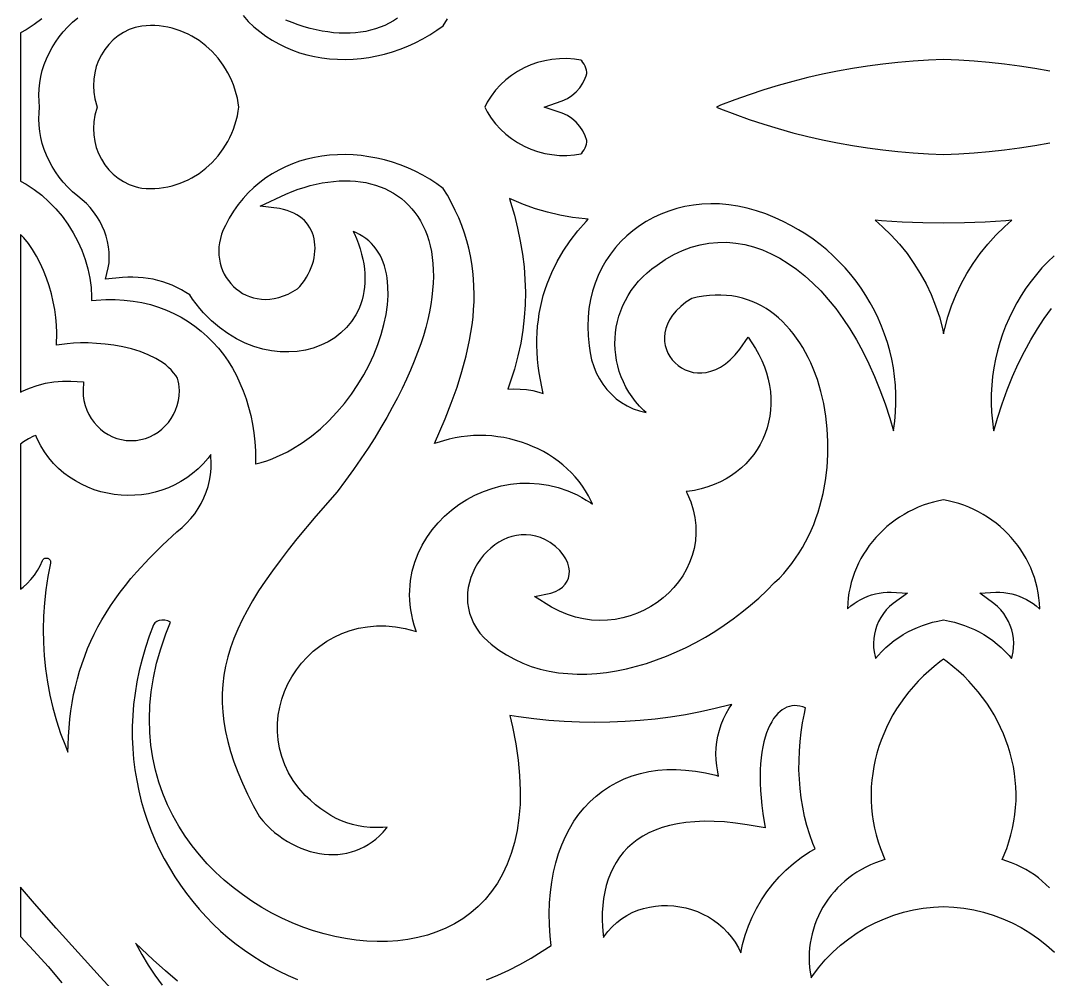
# Model space of a CAD drawing. Extents: x -375 to 375, y -1025 to 1025.
# Drawn here: x -265 to -192.5, y -230.9 to -163.4 of the extents above; entities that cross this region are included whole.
import ezdxf

# ---------------------------------------------------------------- set-up
doc = ezdxf.new("R2010")
doc.units = 0
doc.layers.add('LAYER_10', color=1, linetype='CONTINUOUS')

msp = doc.modelspace()

# ---------------------------------------------------------------- linework, layer by layer
at = {"layer": 'LAYER_10'}
for points in [[(-263.505, -163.247), (-264.038, -163.657), (-264.596, -164.018), (-265, -164.23), (-264.998, -169.463), (-265, -174.695), (-264.596, -174.908), (-264.038, -175.268), (-263.505, -175.678), (-262.999, -176.134), (-262.524, -176.629), (-262.08, -177.161), (-261.672, -177.724), (-261.301, -178.314), (-260.971, -178.926), (-260.685, -179.556), (-260.444, -180.201), (-260.253, -180.855), (-260.114, -181.515), (-260.031, -182.175), (-260.007, -182.828), (-260.017, -183.1), (-259.687, -183.064), (-259.006, -183.025), (-258.341, -183.025), (-257.694, -183.061), (-257.064, -183.133), (-256.453, -183.24), (-255.86, -183.381), (-255.287, -183.556), (-254.733, -183.762), (-254.199, -184), (-253.686, -184.268), (-253.195, -184.564), (-252.725, -184.889), (-252.278, -185.242), (-251.853, -185.62), (-251.451, -186.022), (-251.073, -186.449), (-250.718, -186.899), (-250.388, -187.37), (-250.083, -187.862), (-249.803, -188.374), (-249.548, -188.904), (-249.319, -189.452), (-249.116, -190.016), (-248.939, -190.596), (-248.79, -191.19), (-248.667, -191.798), (-248.572, -192.419), (-248.505, -193.051), (-248.466, -193.693), (-248.455, -194.346), (-248.463, -194.606), (-248.439, -194.601), (-248.051, -194.497), (-247.669, -194.376), (-247.292, -194.24), (-246.922, -194.088), (-246.557, -193.922), (-246.198, -193.741), (-245.849, -193.548), (-245.162, -193.119), (-244.506, -192.644), (-243.879, -192.123), (-243.284, -191.564), (-242.722, -190.969), (-242.194, -190.343), (-241.702, -189.69), (-241.249, -189.016), (-240.834, -188.325), (-240.461, -187.621), (-240.13, -186.909), (-239.843, -186.194), (-239.602, -185.481), (-239.408, -184.773), (-239.262, -184.077), (-239.165, -183.396), (-239.12, -182.736), (-239.126, -182.101), (-239.185, -181.493), (-239.234, -181.207), (-239.296, -180.926), (-239.372, -180.656), (-239.462, -180.395), (-239.565, -180.146), (-239.682, -179.907), (-239.812, -179.68), (-239.956, -179.465), (-240.115, -179.261), (-240.287, -179.07), (-240.475, -178.891), (-240.677, -178.726), (-240.895, -178.573), (-241.129, -178.434), (-241.379, -178.31), (-241.57, -178.231), (-241.515, -178.344), (-241.351, -178.721), (-241.207, -179.093), (-241.084, -179.459), (-240.98, -179.819), (-240.896, -180.173), (-240.831, -180.52), (-240.784, -180.861), (-240.756, -181.194), (-240.745, -181.521), (-240.752, -181.84), (-240.777, -182.152), (-240.818, -182.455), (-240.875, -182.751), (-240.948, -183.038), (-241.037, -183.315), (-241.14, -183.584), (-241.258, -183.844), (-241.391, -184.097), (-241.691, -184.562), (-242.043, -184.989), (-242.439, -185.372), (-242.875, -185.71), (-243.348, -186.001), (-243.852, -186.245), (-244.384, -186.439), (-244.94, -186.584), (-245.517, -186.677), (-246.11, -186.718), (-246.715, -186.705), (-247.33, -186.637), (-247.95, -186.513), (-248.571, -186.331), (-249.189, -186.09), (-249.802, -185.789), (-250.404, -185.426), (-250.992, -185), (-251.56, -184.513), (-251.84, -184.242), (-252.111, -183.956), (-252.376, -183.654), (-252.634, -183.335), (-252.885, -183), (-253.091, -182.701), (-253.361, -182.524), (-253.677, -182.337), (-253.998, -182.17), (-254.323, -182.02), (-254.653, -181.889), (-254.986, -181.776), (-255.325, -181.68), (-255.667, -181.6), (-256.014, -181.538), (-256.366, -181.492), (-256.723, -181.463), (-257.084, -181.449), (-257.45, -181.452), (-257.818, -181.469), (-259.01, -181.597), (-258.823, -180.796), (-258.771, -180.427), (-258.751, -180.055), (-258.762, -179.681), (-258.804, -179.307), (-258.874, -178.934), (-258.973, -178.566), (-259.1, -178.203), (-259.252, -177.849), (-259.429, -177.504), (-259.631, -177.171), (-259.855, -176.852), (-260.102, -176.549), (-260.368, -176.265), (-260.654, -176), (-260.971, -175.747), (-261.335, -175.435), (-261.676, -175.106), (-261.992, -174.762), (-262.282, -174.404), (-262.547, -174.034), (-262.785, -173.652), (-262.996, -173.26), (-263.181, -172.858), (-263.338, -172.448), (-263.468, -172.03), (-263.571, -171.606), (-263.646, -171.176), (-263.693, -170.742), (-263.711, -170.305), (-263.702, -169.866), (-263.667, -169.463), (-263.702, -169.06), (-263.711, -168.62), (-263.693, -168.183), (-263.646, -167.749), (-263.571, -167.319), (-263.468, -166.895), (-263.338, -166.477), (-263.181, -166.067), (-262.996, -165.665), (-262.785, -165.273), (-262.547, -164.891), (-262.282, -164.521), (-261.992, -164.164), (-261.676, -163.82), (-261.335, -163.49), (-260.971, -163.179)], [(-249.332, -163.024), (-248.963, -163.429), (-248.573, -163.805), (-248.162, -164.152), (-247.733, -164.471), (-247.286, -164.761), (-246.823, -165.022), (-246.345, -165.256), (-245.853, -165.461), (-245.349, -165.638), (-244.833, -165.786), (-244.308, -165.907), (-243.774, -165.999), (-243.233, -166.064), (-242.686, -166.1), (-242.134, -166.108), (-241.58, -166.088), (-241.024, -166.041), (-240.468, -165.965), (-239.913, -165.862), (-239.36, -165.732), (-238.811, -165.573), (-238.267, -165.388), (-237.73, -165.174), (-237.201, -164.934), (-236.682, -164.667), (-236.173, -164.372), (-235.676, -164.05), (-235.236, -163.734), (-234.945, -163.249)], [(-238.459, -163.215), (-238.745, -163.4), (-239.044, -163.567), (-239.354, -163.717), (-239.675, -163.848), (-240.006, -163.962), (-240.346, -164.058), (-240.697, -164.136), (-241.055, -164.196), (-241.422, -164.237), (-241.797, -164.261), (-242.179, -164.267), (-242.568, -164.255), (-242.964, -164.225), (-243.365, -164.177), (-243.772, -164.111), (-244.185, -164.027), (-244.602, -163.924), (-245.023, -163.804), (-245.448, -163.665), (-245.877, -163.508), (-246.309, -163.333)], [(-192.528, -166.936), (-193.584, -166.745), (-194.646, -166.578), (-195.712, -166.436), (-196.781, -166.318), (-197.854, -166.226), (-198.93, -166.158), (-200, -166.115), (-201.07, -166.158), (-202.146, -166.226), (-203.219, -166.318), (-204.288, -166.436), (-205.354, -166.578), (-206.416, -166.745), (-207.472, -166.936), (-208.524, -167.152), (-209.57, -167.392), (-210.61, -167.657), (-211.643, -167.945), (-212.669, -168.258), (-213.688, -168.595), (-214.699, -168.955), (-215.701, -169.339), (-216.001, -169.463), (-215.701, -169.586), (-214.699, -169.97), (-213.688, -170.331), (-212.669, -170.667), (-211.643, -170.98), (-210.61, -171.269), (-209.57, -171.533), (-208.524, -171.773), (-207.472, -171.989), (-206.416, -172.18), (-205.354, -172.347), (-204.288, -172.489), (-203.219, -172.607), (-202.146, -172.7), (-201.07, -172.767), (-200, -172.81), (-198.93, -172.767), (-197.854, -172.7), (-196.781, -172.607), (-195.712, -172.489), (-194.646, -172.347), (-193.584, -172.18), (-192.528, -171.989)], [(-192.223, -179.934), (-192.656, -180.358), (-193.071, -180.801), (-193.466, -181.26), (-193.841, -181.736), (-194.195, -182.227), (-194.528, -182.734), (-194.838, -183.254), (-195.127, -183.788), (-195.392, -184.334), (-195.633, -184.892), (-195.85, -185.461), (-196.042, -186.041), (-196.209, -186.63), (-196.35, -187.227), (-196.464, -187.833), (-196.551, -188.447), (-196.611, -189.066), (-196.642, -189.692), (-196.644, -190.323), (-196.617, -190.959), (-196.56, -191.598), (-196.472, -192.24), (-196.465, -192.279), (-196.209, -191.387), (-195.879, -190.368), (-195.523, -189.388), (-195.142, -188.447), (-194.738, -187.546), (-194.311, -186.686), (-193.863, -185.867), (-193.395, -185.09), (-192.908, -184.356), (-192.404, -183.666)], [(-232.181, -230.939), (-231.399, -230.617), (-230.616, -230.256), (-229.833, -229.856), (-229.05, -229.417), (-228.27, -228.937), (-227.64, -228.516), (-227.707, -227.878), (-227.756, -227.067), (-227.769, -226.279), (-227.746, -225.513), (-227.688, -224.771), (-227.596, -224.054), (-227.469, -223.361), (-227.309, -222.695), (-227.116, -222.055), (-226.891, -221.443), (-226.634, -220.859), (-226.347, -220.304), (-226.029, -219.78), (-225.681, -219.287), (-225.304, -218.826), (-224.9, -218.398), (-224.467, -218.004), (-224.009, -217.645), (-223.524, -217.323), (-223.015, -217.036), (-222.482, -216.788), (-221.926, -216.578), (-221.348, -216.407), (-220.75, -216.277), (-220.131, -216.186), (-219.493, -216.137), (-218.837, -216.13), (-218.163, -216.165), (-217.472, -216.243), (-216.765, -216.364), (-216.043, -216.53), (-215.84, -216.588), (-215.908, -216.303), (-215.978, -215.879), (-216.018, -215.454), (-216.028, -215.03), (-216.01, -214.607), (-215.963, -214.187), (-215.887, -213.771), (-215.783, -213.361), (-215.652, -212.958), (-215.493, -212.564), (-215.307, -212.18), (-215.094, -211.807), (-214.918, -211.542), (-215.032, -211.575), (-216.074, -211.836), (-217.123, -212.067), (-218.177, -212.267), (-219.236, -212.436), (-220.299, -212.573), (-221.365, -212.68), (-222.434, -212.756), (-223.505, -212.801), (-224.577, -212.815), (-225.649, -212.797), (-226.721, -212.749), (-227.792, -212.669), (-228.861, -212.557), (-229.928, -212.415), (-230.54, -212.315), (-230.351, -213.113), (-230.122, -214.314), (-229.957, -215.461), (-229.854, -216.556), (-229.812, -217.6), (-229.829, -218.592), (-229.903, -219.533), (-230.031, -220.424), (-230.212, -221.265), (-230.444, -222.057), (-230.724, -222.799), (-231.051, -223.493), (-231.422, -224.138), (-231.835, -224.734), (-232.287, -225.282), (-232.777, -225.781), (-233.3, -226.233), (-233.856, -226.637), (-234.441, -226.995), (-235.053, -227.306), (-235.689, -227.572), (-236.347, -227.793), (-237.024, -227.97), (-237.719, -228.104), (-238.428, -228.196), (-239.151, -228.245), (-239.883, -228.254), (-240.625, -228.223), (-241.372, -228.152), (-242.123, -228.042), (-242.876, -227.895), (-243.629, -227.709), (-244.379, -227.487), (-245.125, -227.228), (-245.864, -226.933), (-246.594, -226.604), (-247.313, -226.24), (-248.019, -225.841), (-248.709, -225.41), (-249.381, -224.946), (-250.034, -224.449), (-250.664, -223.921), (-251.271, -223.361), (-251.85, -222.771), (-252.401, -222.151), (-252.92, -221.501), (-253.406, -220.822), (-253.857, -220.115), (-254.269, -219.38), (-254.642, -218.619), (-254.971, -217.83), (-255.256, -217.016), (-255.493, -216.177), (-255.681, -215.313), (-255.817, -214.426), (-255.899, -213.515), (-255.925, -212.583), (-255.892, -211.63), (-255.798, -210.655), (-255.642, -209.662), (-255.421, -208.649), (-255.132, -207.618), (-254.775, -206.569), (-254.446, -205.752), (-254.64, -205.668), (-254.847, -205.619), (-255.047, -205.609), (-255.241, -205.64), (-255.319, -205.666), (-255.397, -205.703), (-255.47, -205.751), (-255.537, -205.808), (-255.599, -205.876), (-255.645, -205.944), (-255.942, -206.727), (-256.213, -207.538), (-256.447, -208.346), (-256.647, -209.151), (-256.811, -209.953), (-256.941, -210.75), (-257.037, -211.542), (-257.1, -212.329), (-257.131, -213.11), (-257.13, -213.885), (-257.098, -214.652), (-257.036, -215.411), (-256.944, -216.161), (-256.823, -216.903), (-256.673, -217.635), (-256.496, -218.356), (-256.291, -219.067), (-256.059, -219.766), (-255.801, -220.452), (-255.518, -221.126), (-255.211, -221.787), (-254.879, -222.433), (-254.523, -223.064), (-254.145, -223.681), (-253.744, -224.281), (-253.322, -224.864), (-252.879, -225.43), (-252.415, -225.978), (-251.932, -226.508), (-251.43, -227.019), (-250.909, -227.509), (-250.37, -227.979), (-249.814, -228.428), (-249.242, -228.855), (-248.654, -229.26), (-248.05, -229.642), (-247.432, -230), (-246.8, -230.334), (-246.155, -230.643), (-245.496, -230.926)], [(-192.542, -224.466), (-192.789, -224.223), (-193.049, -223.989), (-193.321, -223.767), (-193.606, -223.557), (-193.903, -223.36), (-194.212, -223.175), (-194.532, -223.003), (-194.864, -222.846), (-195.206, -222.703), (-195.864, -222.465), (-195.556, -221.689), (-195.393, -221.215), (-195.253, -220.739), (-195.137, -220.259), (-195.043, -219.778), (-194.973, -219.295), (-194.924, -218.811), (-194.898, -218.327), (-194.893, -217.843), (-194.91, -217.36), (-194.948, -216.879), (-195.007, -216.4), (-195.086, -215.923), (-195.186, -215.451), (-195.307, -214.982), (-195.447, -214.517), (-195.607, -214.059), (-195.786, -213.606), (-195.984, -213.159), (-196.201, -212.72), (-196.436, -212.289), (-196.69, -211.866), (-196.962, -211.452), (-197.251, -211.048), (-197.558, -210.654), (-197.881, -210.272), (-198.222, -209.901), (-198.579, -209.542), (-198.953, -209.196), (-199.342, -208.864), (-199.748, -208.546), (-200, -208.365), (-200.252, -208.546), (-200.657, -208.864), (-201.047, -209.196), (-201.421, -209.542), (-201.778, -209.901), (-202.118, -210.272), (-202.442, -210.654), (-202.749, -211.048), (-203.038, -211.452), (-203.31, -211.866), (-203.564, -212.289), (-203.799, -212.72), (-204.016, -213.159), (-204.214, -213.606), (-204.393, -214.059), (-204.553, -214.517), (-204.693, -214.982), (-204.813, -215.451), (-204.914, -215.923), (-204.993, -216.4), (-205.052, -216.879), (-205.09, -217.36), (-205.107, -217.843), (-205.102, -218.327), (-205.076, -218.811), (-205.027, -219.295), (-204.956, -219.778), (-204.863, -220.259), (-204.747, -220.739), (-204.607, -221.215), (-204.444, -221.689), (-204.135, -222.465), (-204.794, -222.703), (-205.136, -222.846), (-205.468, -223.003), (-205.788, -223.175), (-206.097, -223.36), (-206.394, -223.557), (-206.679, -223.767), (-206.951, -223.989), (-207.211, -224.223), (-207.458, -224.466), (-207.692, -224.721), (-207.913, -224.984), (-208.12, -225.257), (-208.314, -225.538), (-208.493, -225.828), (-208.659, -226.125), (-208.809, -226.428), (-208.945, -226.738), (-209.066, -227.054), (-209.171, -227.375), (-209.261, -227.701), (-209.335, -228.031), (-209.393, -228.365), (-209.435, -228.702), (-209.46, -229.042), (-209.468, -229.383), (-209.46, -229.726), (-209.434, -230.07), (-209.39, -230.415), (-209.329, -230.76), (-209.321, -230.796), (-209.274, -230.723), (-208.817, -230.106), (-208.327, -229.529), (-207.806, -228.994), (-207.257, -228.499), (-206.682, -228.046), (-206.084, -227.634), (-205.464, -227.263), (-204.825, -226.933), (-204.17, -226.644), (-203.5, -226.396), (-202.817, -226.189), (-202.125, -226.024), (-201.425, -225.899), (-200.719, -225.815), (-200, -225.771), (-199.281, -225.815), (-198.575, -225.899), (-197.875, -226.024), (-197.182, -226.189), (-196.5, -226.396), (-195.83, -226.644), (-195.175, -226.933), (-194.536, -227.263), (-193.916, -227.634), (-193.318, -228.046), (-192.743, -228.499), (-192.194, -228.994)], [(-257.829, -232.437), (-259.396, -230.736), (-260.949, -229.023), (-262.489, -227.298), (-264.014, -225.561), (-264.998, -224.424), (-264.998, -227.883), (-264.062, -228.893), (-263.063, -230.012), (-262.084, -231.147)], [(-253.944, -231.04), (-254.805, -230.304), (-255.652, -229.545), (-256.488, -228.763), (-256.9, -228.36), (-256.885, -228.389), (-256.465, -229.157), (-256.015, -229.903), (-255.538, -230.627), (-255.034, -231.328)]]:
    msp.add_lwpolyline(points, dxfattribs=at)
for points in [[(-255.232, -163.752), (-255.539, -163.729), (-255.849, -163.722), (-256.162, -163.732), (-256.466, -163.757), (-256.924, -163.858), (-257.358, -164.009), (-257.763, -164.208), (-258.139, -164.45), (-258.483, -164.731), (-258.794, -165.049), (-259.07, -165.399), (-259.309, -165.778), (-259.508, -166.181), (-259.666, -166.605), (-259.78, -167.045), (-259.849, -167.498), (-259.871, -167.96), (-259.843, -168.427), (-259.765, -168.895), (-259.605, -169.463), (-259.765, -170.03), (-259.843, -170.498), (-259.871, -170.965), (-259.849, -171.427), (-259.78, -171.88), (-259.666, -172.32), (-259.508, -172.744), (-259.309, -173.147), (-259.07, -173.526), (-258.794, -173.876), (-258.483, -174.194), (-258.139, -174.476), (-257.763, -174.717), (-257.358, -174.916), (-256.92, -175.069), (-256.698, -175.125), (-256.47, -175.168), (-256.162, -175.193), (-255.849, -175.203), (-255.539, -175.196), (-255.232, -175.174), (-254.928, -175.135), (-254.629, -175.082), (-254.334, -175.013), (-254.045, -174.929), (-253.76, -174.832), (-253.481, -174.72), (-253.208, -174.595), (-252.944, -174.458), (-252.429, -174.14), (-251.948, -173.776), (-251.502, -173.365), (-251.093, -172.91), (-250.723, -172.412), (-250.557, -172.153), (-250.401, -171.882), (-250.257, -171.602), (-250.126, -171.314), (-250.007, -171.017), (-249.902, -170.713), (-249.81, -170.401), (-249.732, -170.082), (-249.669, -169.757), (-249.626, -169.463), (-249.669, -169.169), (-249.732, -168.843), (-249.81, -168.524), (-249.902, -168.212), (-250.007, -167.908), (-250.126, -167.612), (-250.257, -167.323), (-250.401, -167.043), (-250.557, -166.772), (-250.723, -166.513), (-251.093, -166.015), (-251.502, -165.561), (-251.948, -165.15), (-252.429, -164.785), (-252.944, -164.467), (-253.208, -164.33), (-253.481, -164.205), (-253.76, -164.093), (-254.045, -163.996), (-254.334, -163.912), (-254.629, -163.844), (-254.928, -163.79)], [(-225.17, -167.254), (-225.127, -167.107), (-225.133, -166.999), (-225.156, -166.856), (-225.194, -166.717), (-225.246, -166.582), (-225.313, -166.452), (-225.393, -166.329), (-225.486, -166.214), (-225.535, -166.165), (-225.988, -166.093), (-226.523, -166.054), (-227.053, -166.059), (-227.576, -166.107), (-228.089, -166.198), (-228.591, -166.329), (-229.077, -166.5), (-229.547, -166.709), (-229.996, -166.955), (-230.423, -167.236), (-230.825, -167.551), (-231.199, -167.899), (-231.544, -168.279), (-231.856, -168.689), (-232.133, -169.127), (-232.305, -169.463), (-232.133, -169.798), (-231.856, -170.237), (-231.544, -170.646), (-231.199, -171.026), (-230.825, -171.374), (-230.423, -171.689), (-229.996, -171.97), (-229.547, -172.216), (-229.077, -172.425), (-228.591, -172.596), (-228.089, -172.727), (-227.576, -172.818), (-227.053, -172.866), (-226.523, -172.871), (-225.988, -172.832), (-225.535, -172.76), (-225.486, -172.711), (-225.393, -172.596), (-225.313, -172.473), (-225.246, -172.343), (-225.194, -172.209), (-225.156, -172.069), (-225.133, -171.927), (-225.127, -171.824), (-225.237, -171.49), (-225.406, -171.144), (-225.62, -170.825), (-225.875, -170.536), (-226.168, -170.282), (-226.495, -170.065), (-226.852, -169.891), (-228.129, -169.463), (-226.852, -169.034), (-226.495, -168.86), (-226.168, -168.643), (-225.875, -168.389), (-225.62, -168.1), (-225.406, -167.781), (-225.235, -167.43)], [(-250.758, -210.135), (-250.798, -210.784), (-250.8, -211.438), (-250.762, -212.099), (-250.686, -212.77), (-250.569, -213.452), (-250.413, -214.146), (-250.216, -214.855), (-249.979, -215.58), (-249.7, -216.322), (-249.381, -217.083), (-249.019, -217.865), (-248.615, -218.669), (-248.183, -219.471), (-247.942, -219.754), (-247.674, -220.038), (-247.397, -220.306), (-247.111, -220.556), (-246.817, -220.788), (-246.515, -221.002), (-246.208, -221.199), (-245.895, -221.377), (-245.578, -221.536), (-245.256, -221.676), (-244.932, -221.798), (-244.605, -221.901), (-244.278, -221.984), (-243.949, -222.048), (-243.621, -222.092), (-243.294, -222.116), (-242.969, -222.121), (-242.647, -222.105), (-242.328, -222.069), (-242.013, -222.013), (-241.702, -221.935), (-241.398, -221.838), (-241.099, -221.719), (-240.807, -221.578), (-240.523, -221.416), (-240.247, -221.233), (-239.979, -221.027), (-239.721, -220.798), (-239.473, -220.547), (-239.236, -220.272), (-239.174, -220.19), (-239.485, -220.212), (-239.945, -220.222), (-240.389, -220.207), (-240.816, -220.168), (-241.23, -220.102), (-241.631, -220.01), (-242.022, -219.891), (-242.403, -219.746), (-242.776, -219.573), (-243.142, -219.373), (-243.504, -219.145), (-243.864, -218.891), (-244.222, -218.609), (-244.583, -218.3), (-244.954, -217.956), (-245.409, -217.44), (-245.8, -216.907), (-246.13, -216.356), (-246.401, -215.792), (-246.613, -215.218), (-246.769, -214.637), (-246.869, -214.051), (-246.915, -213.465), (-246.91, -212.881), (-246.855, -212.303), (-246.751, -211.732), (-246.601, -211.173), (-246.406, -210.628), (-246.169, -210.099), (-245.89, -209.59), (-245.571, -209.103), (-245.215, -208.641), (-244.823, -208.207), (-244.396, -207.803), (-243.936, -207.432), (-243.444, -207.098), (-242.923, -206.803), (-242.375, -206.55), (-241.8, -206.342), (-241.2, -206.181), (-240.579, -206.071), (-239.937, -206.015), (-239.276, -206.015), (-238.598, -206.074), (-237.906, -206.194), (-237.201, -206.379), (-237.128, -206.405), (-237.159, -206.322), (-237.276, -205.961), (-237.375, -205.601), (-237.455, -205.244), (-237.517, -204.888), (-237.562, -204.536), (-237.59, -204.186), (-237.601, -203.84), (-237.596, -203.497), (-237.574, -203.158), (-237.537, -202.819), (-237.418, -202.168), (-237.24, -201.533), (-237.009, -200.922), (-236.726, -200.336), (-236.395, -199.777), (-236.02, -199.249), (-235.603, -198.752), (-235.148, -198.288), (-234.658, -197.861), (-234.136, -197.471), (-233.584, -197.121), (-233.007, -196.812), (-232.407, -196.548), (-231.786, -196.329), (-231.149, -196.158), (-230.497, -196.038), (-229.835, -195.97), (-229.165, -195.957), (-228.49, -196), (-227.813, -196.103), (-227.139, -196.267), (-226.472, -196.493), (-226.137, -196.632), (-225.808, -196.787), (-225.482, -196.958), (-225.159, -197.147), (-224.84, -197.353), (-224.728, -197.432), (-224.819, -197.222), (-225.002, -196.857), (-225.206, -196.504), (-225.43, -196.165), (-225.672, -195.838), (-225.933, -195.524), (-226.21, -195.225), (-226.503, -194.939), (-226.812, -194.668), (-227.136, -194.412), (-227.473, -194.171), (-227.822, -193.945), (-228.184, -193.736), (-228.556, -193.543), (-228.938, -193.367), (-229.329, -193.208), (-229.729, -193.067), (-230.135, -192.943), (-230.548, -192.838), (-230.966, -192.751), (-231.388, -192.684), (-231.813, -192.635), (-232.242, -192.607), (-232.671, -192.598), (-233.102, -192.609), (-233.532, -192.642), (-233.961, -192.695), (-234.387, -192.769), (-234.811, -192.865), (-235.849, -193.157), (-235.11, -191.437), (-234.665, -190.319), (-234.265, -189.206), (-233.914, -188.099), (-233.616, -186.996), (-233.376, -185.896), (-233.28, -185.352), (-233.2, -184.806), (-233.138, -184.262), (-233.093, -183.719), (-233.066, -183.177), (-233.058, -182.636), (-233.069, -182.097), (-233.1, -181.558), (-233.152, -181.02), (-233.226, -180.484), (-233.321, -179.948), (-233.438, -179.412), (-233.579, -178.877), (-233.743, -178.343), (-233.932, -177.809), (-234.146, -177.276), (-234.385, -176.742), (-234.652, -176.209), (-234.945, -175.676), (-235.236, -175.192), (-235.676, -174.875), (-236.173, -174.553), (-236.682, -174.259), (-237.201, -173.991), (-237.73, -173.751), (-238.267, -173.538), (-238.811, -173.352), (-239.36, -173.194), (-239.913, -173.063), (-240.468, -172.96), (-241.024, -172.884), (-241.58, -172.837), (-242.134, -172.817), (-242.686, -172.825), (-243.233, -172.862), (-243.774, -172.926), (-244.308, -173.018), (-244.833, -173.139), (-245.349, -173.288), (-245.853, -173.464), (-246.345, -173.67), (-246.823, -173.903), (-247.286, -174.165), (-247.733, -174.455), (-248.162, -174.773), (-248.573, -175.12), (-248.963, -175.496), (-249.332, -175.901), (-249.678, -176.335), (-250.001, -176.798), (-250.299, -177.291), (-250.573, -177.819), (-250.722, -178.125), (-250.839, -178.424), (-250.929, -178.722), (-250.992, -179.02), (-251.029, -179.315), (-251.042, -179.606), (-251.031, -179.894), (-250.998, -180.176), (-250.942, -180.451), (-250.866, -180.719), (-250.769, -180.978), (-250.652, -181.227), (-250.517, -181.465), (-250.364, -181.69), (-250.194, -181.901), (-250.008, -182.098), (-249.807, -182.279), (-249.592, -182.442), (-249.363, -182.587), (-249.121, -182.713), (-248.868, -182.818), (-248.603, -182.902), (-248.328, -182.962), (-248.043, -182.999), (-247.749, -183.01), (-247.445, -182.994), (-247.134, -182.951), (-246.815, -182.878), (-246.489, -182.774), (-246.156, -182.637), (-245.818, -182.467), (-245.504, -182.277), (-245.341, -182.1), (-245.169, -181.89), (-245.012, -181.675), (-244.87, -181.454), (-244.742, -181.23), (-244.629, -181.003), (-244.532, -180.773), (-244.449, -180.542), (-244.382, -180.31), (-244.329, -180.079), (-244.292, -179.849), (-244.269, -179.621), (-244.262, -179.396), (-244.27, -179.174), (-244.292, -178.957), (-244.33, -178.745), (-244.383, -178.54), (-244.45, -178.34), (-244.533, -178.148), (-244.63, -177.964), (-244.743, -177.788), (-244.87, -177.621), (-245.014, -177.463), (-245.173, -177.315), (-245.349, -177.178), (-245.542, -177.052), (-245.752, -176.938), (-245.98, -176.837), (-246.226, -176.75), (-246.49, -176.677), (-246.773, -176.621), (-248.137, -176.444), (-246.311, -175.593), (-245.877, -175.417), (-245.448, -175.26), (-245.023, -175.121), (-244.602, -175.001), (-244.185, -174.899), (-243.772, -174.814), (-243.365, -174.748), (-242.964, -174.7), (-242.568, -174.67), (-242.179, -174.658), (-241.797, -174.664), (-241.422, -174.688), (-241.055, -174.73), (-240.697, -174.79), (-240.346, -174.867), (-240.006, -174.963), (-239.675, -175.077), (-239.354, -175.208), (-239.044, -175.358), (-238.745, -175.525), (-238.459, -175.71), (-238.184, -175.913), (-237.923, -176.133), (-237.676, -176.371), (-237.443, -176.625), (-237.225, -176.897), (-237.023, -177.185), (-236.836, -177.49), (-236.665, -177.811), (-236.511, -178.148), (-236.375, -178.501), (-236.256, -178.869), (-236.155, -179.252), (-236.072, -179.651), (-236.008, -180.064), (-235.963, -180.493), (-235.938, -180.936), (-235.932, -181.393), (-235.946, -181.865), (-235.98, -182.352), (-236.035, -182.852), (-236.112, -183.367), (-236.21, -183.897), (-236.33, -184.44), (-236.472, -184.997), (-236.636, -185.569), (-236.824, -186.154), (-237.036, -186.753), (-237.271, -187.366), (-237.53, -187.993), (-237.815, -188.634), (-238.124, -189.288), (-238.459, -189.956), (-238.82, -190.637), (-239.207, -191.332), (-239.621, -192.041), (-240.063, -192.762), (-240.532, -193.498), (-241.029, -194.246), (-241.554, -195.007), (-242.109, -195.782), (-242.699, -196.578), (-244.198, -198.282), (-245.539, -199.882), (-246.153, -200.65), (-246.73, -201.401), (-247.27, -202.134), (-247.771, -202.851), (-248.235, -203.554), (-248.66, -204.245), (-249.047, -204.924), (-249.395, -205.593), (-249.705, -206.254), (-249.977, -206.909), (-250.21, -207.558), (-250.405, -208.203), (-250.561, -208.846), (-250.679, -209.49)], [(-229.526, -184.285), (-229.63, -185.183), (-229.78, -186.087), (-229.976, -186.999), (-230.219, -187.92), (-230.51, -188.854), (-230.681, -189.334), (-230.272, -189.318), (-229.823, -189.33), (-229.376, -189.371), (-228.932, -189.443), (-228.494, -189.543), (-228.187, -189.636), (-228.292, -189.182), (-228.392, -188.681), (-228.475, -188.186), (-228.54, -187.697), (-228.589, -187.215), (-228.621, -186.739), (-228.637, -186.27), (-228.636, -185.806), (-228.619, -185.349), (-228.586, -184.898), (-228.537, -184.453), (-228.472, -184.015), (-228.392, -183.583), (-228.297, -183.157), (-228.186, -182.737), (-228.061, -182.324), (-227.92, -181.914), (-227.598, -181.121), (-227.218, -180.351), (-226.784, -179.605), (-226.297, -178.884), (-225.76, -178.188), (-225.173, -177.515), (-225.017, -177.356), (-225.241, -177.342), (-226.132, -177.235), (-227.014, -177.08), (-227.884, -176.876), (-228.742, -176.625), (-229.584, -176.326), (-230.408, -175.981), (-230.57, -175.902), (-230.488, -176.159), (-230.223, -177.089), (-229.995, -178.007), (-229.806, -178.916), (-229.656, -179.818), (-229.545, -180.714), (-229.477, -181.607), (-229.45, -182.499), (-229.466, -183.391)], [(-224.893, -186.788), (-224.786, -187.27), (-224.641, -187.734), (-224.459, -188.178), (-224.242, -188.599), (-223.991, -188.994), (-223.708, -189.362), (-223.395, -189.701), (-223.052, -190.008), (-222.681, -190.281), (-222.283, -190.517), (-221.86, -190.716), (-221.412, -190.873), (-220.951, -190.986), (-221.12, -190.833), (-221.416, -190.53), (-221.689, -190.214), (-221.938, -189.884), (-222.165, -189.543), (-222.367, -189.192), (-222.547, -188.831), (-222.702, -188.462), (-222.835, -188.086), (-222.944, -187.705), (-223.029, -187.319), (-223.091, -186.929), (-223.129, -186.537), (-223.143, -186.144), (-223.134, -185.75), (-223.102, -185.358), (-223.046, -184.967), (-222.966, -184.58), (-222.863, -184.197), (-222.736, -183.819), (-222.585, -183.448), (-222.411, -183.085), (-222.214, -182.731), (-221.992, -182.387), (-221.748, -182.054), (-221.48, -181.734), (-221.188, -181.427), (-220.873, -181.134), (-220.535, -180.858), (-220.179, -180.602), (-219.596, -180.202), (-218.996, -179.856), (-218.387, -179.568), (-217.771, -179.339), (-217.148, -179.167), (-216.521, -179.052), (-215.89, -178.995), (-215.259, -178.993), (-214.628, -179.046), (-213.999, -179.154), (-213.374, -179.315), (-212.754, -179.529), (-212.14, -179.794), (-211.533, -180.11), (-210.935, -180.476), (-210.347, -180.89), (-209.771, -181.353), (-209.206, -181.862), (-208.655, -182.418), (-208.118, -183.02), (-207.596, -183.666), (-207.091, -184.356), (-206.605, -185.09), (-206.137, -185.867), (-205.689, -186.686), (-205.262, -187.546), (-204.858, -188.447), (-204.477, -189.388), (-204.121, -190.368), (-203.791, -191.387), (-203.535, -192.279), (-203.528, -192.24), (-203.44, -191.598), (-203.383, -190.959), (-203.356, -190.323), (-203.358, -189.692), (-203.389, -189.066), (-203.449, -188.447), (-203.536, -187.833), (-203.65, -187.227), (-203.791, -186.63), (-203.958, -186.041), (-204.15, -185.461), (-204.367, -184.892), (-204.608, -184.334), (-204.873, -183.788), (-205.161, -183.254), (-205.472, -182.734), (-205.805, -182.227), (-206.159, -181.736), (-206.534, -181.26), (-206.929, -180.801), (-207.344, -180.358), (-207.777, -179.934), (-208.23, -179.528), (-208.7, -179.141), (-209.187, -178.775), (-209.691, -178.429), (-210.212, -178.105), (-210.748, -177.803), (-211.299, -177.525), (-211.866, -177.269), (-212.528, -176.992), (-213.184, -176.764), (-213.838, -176.58), (-214.488, -176.441), (-215.132, -176.346), (-215.769, -176.292), (-216.397, -176.279), (-217.015, -176.306), (-217.622, -176.372), (-218.216, -176.476), (-218.795, -176.616), (-219.358, -176.793), (-219.904, -177.004), (-220.43, -177.248), (-220.937, -177.526), (-221.421, -177.835), (-221.881, -178.174), (-222.317, -178.543), (-222.726, -178.941), (-223.107, -179.366), (-223.459, -179.818), (-223.78, -180.295), (-224.068, -180.797), (-224.323, -181.322), (-224.542, -181.871), (-224.725, -182.441), (-224.87, -183.032), (-224.974, -183.644), (-225.037, -184.275), (-225.058, -184.925), (-225.033, -185.592), (-224.962, -186.281)], [(-204.376, -177.475), (-204.818, -177.441), (-204.29, -177.9), (-203.679, -178.499), (-203.107, -179.13), (-202.575, -179.789), (-202.086, -180.476), (-201.639, -181.188), (-201.235, -181.924), (-200.876, -182.68), (-200.563, -183.457), (-200.297, -184.251), (-200.078, -185.06), (-200, -185.436), (-199.922, -185.06), (-199.703, -184.251), (-199.437, -183.457), (-199.124, -182.68), (-198.765, -181.924), (-198.361, -181.188), (-197.914, -180.476), (-197.425, -179.789), (-196.893, -179.13), (-196.321, -178.499), (-195.709, -177.9), (-195.182, -177.441), (-195.624, -177.475), (-197.079, -177.562), (-198.537, -177.621), (-200, -177.651), (-201.463, -177.621), (-202.921, -177.562)], [(-264.998, -178.437), (-264.998, -189.542), (-264.926, -189.503), (-264.382, -189.265), (-263.82, -189.072), (-263.243, -188.924), (-262.655, -188.823), (-262.059, -188.769), (-261.458, -188.764), (-260.572, -188.829), (-260.603, -189.435), (-260.586, -189.797), (-260.534, -190.147), (-260.45, -190.485), (-260.336, -190.81), (-260.193, -191.118), (-260.023, -191.409), (-259.827, -191.681), (-259.608, -191.931), (-259.366, -192.159), (-259.105, -192.362), (-258.825, -192.538), (-258.529, -192.687), (-258.217, -192.805), (-257.892, -192.892), (-257.556, -192.945), (-257.209, -192.963), (-256.862, -192.945), (-256.525, -192.892), (-256.2, -192.805), (-255.889, -192.687), (-255.593, -192.538), (-255.313, -192.362), (-255.051, -192.159), (-254.81, -191.931), (-254.591, -191.681), (-254.395, -191.409), (-254.225, -191.118), (-254.082, -190.81), (-253.967, -190.485), (-253.883, -190.147), (-253.832, -189.797), (-253.814, -189.434), (-253.825, -189.192), (-253.854, -188.96), (-253.899, -188.743), (-253.95, -188.573), (-254.068, -188.381), (-254.219, -188.178), (-254.389, -187.984), (-254.576, -187.801), (-254.781, -187.628), (-255.001, -187.464), (-255.235, -187.311), (-255.48, -187.169), (-256.016, -186.91), (-256.586, -186.691), (-257.185, -186.508), (-257.801, -186.361), (-258.425, -186.248), (-259.045, -186.165), (-259.652, -186.112), (-260.234, -186.085), (-260.781, -186.083), (-261.283, -186.102), (-261.728, -186.14), (-262.465, -186.247), (-262.448, -185.363), (-262.467, -184.833), (-262.515, -184.288), (-262.591, -183.734), (-262.695, -183.175), (-262.827, -182.616), (-262.985, -182.06), (-263.169, -181.514), (-263.378, -180.98), (-263.612, -180.465), (-263.87, -179.972), (-264.15, -179.505), (-264.453, -179.069), (-264.777, -178.669)], [(-228.803, -203.937), (-227.66, -203.704), (-227.336, -203.591), (-227.06, -203.447), (-226.831, -203.276), (-226.649, -203.084), (-226.51, -202.873), (-226.415, -202.646), (-226.361, -202.403), (-226.35, -202.144), (-226.385, -201.873), (-226.468, -201.59), (-226.602, -201.3), (-226.79, -201.006), (-227.034, -200.712), (-227.336, -200.424), (-227.695, -200.149), (-228.035, -199.951), (-228.379, -199.797), (-228.722, -199.687), (-229.063, -199.617), (-229.402, -199.587), (-229.738, -199.593), (-230.069, -199.635), (-230.395, -199.71), (-230.714, -199.817), (-231.024, -199.954), (-231.325, -200.121), (-231.613, -200.314), (-231.888, -200.533), (-232.148, -200.774), (-232.391, -201.038), (-232.615, -201.32), (-232.818, -201.62), (-232.999, -201.935), (-233.157, -202.264), (-233.288, -202.603), (-233.393, -202.951), (-233.47, -203.306), (-233.517, -203.666), (-233.532, -204.029), (-233.516, -204.394), (-233.465, -204.758), (-233.379, -205.12), (-233.256, -205.478), (-233.094, -205.832), (-232.891, -206.18), (-232.646, -206.52), (-232.359, -206.847), (-231.862, -207.291), (-231.337, -207.693), (-230.79, -208.05), (-230.223, -208.364), (-229.638, -208.635), (-229.034, -208.864), (-228.414, -209.052), (-227.778, -209.199), (-227.129, -209.308), (-226.468, -209.378), (-225.796, -209.41), (-225.114, -209.405), (-224.424, -209.365), (-223.728, -209.289), (-223.028, -209.179), (-222.324, -209.036), (-221.618, -208.86), (-220.913, -208.653), (-220.208, -208.415), (-219.507, -208.148), (-218.811, -207.851), (-218.121, -207.527), (-217.438, -207.176), (-216.765, -206.8), (-216.103, -206.398), (-215.453, -205.973), (-214.817, -205.524), (-214.197, -205.054), (-213.593, -204.563), (-213.009, -204.052), (-212.444, -203.522), (-211.896, -202.968), (-211.564, -202.645), (-211.255, -202.315), (-210.961, -201.972), (-210.683, -201.618), (-210.419, -201.253), (-210.17, -200.878), (-209.936, -200.492), (-209.717, -200.097), (-209.512, -199.694), (-209.322, -199.282), (-209.146, -198.863), (-208.985, -198.438), (-208.838, -198.006), (-208.706, -197.571), (-208.482, -196.679), (-208.315, -195.777), (-208.202, -194.864), (-208.144, -193.949), (-208.139, -193.034), (-208.187, -192.126), (-208.287, -191.231), (-208.438, -190.352), (-208.638, -189.496), (-208.887, -188.668), (-209.185, -187.871), (-209.35, -187.49), (-209.527, -187.116), (-209.716, -186.754), (-209.916, -186.403), (-210.128, -186.064), (-210.35, -185.738), (-210.582, -185.426), (-210.826, -185.127), (-211.08, -184.843), (-211.344, -184.574), (-211.618, -184.321), (-211.903, -184.084), (-212.197, -183.864), (-212.501, -183.661), (-212.815, -183.476), (-213.139, -183.309), (-213.472, -183.162), (-213.815, -183.034), (-214.168, -182.926), (-214.53, -182.839), (-214.902, -182.773), (-215.284, -182.729), (-215.676, -182.708), (-216.078, -182.709), (-216.489, -182.735), (-216.911, -182.786), (-217.342, -182.862), (-217.739, -182.953), (-218.141, -183.218), (-218.514, -183.515), (-218.829, -183.821), (-219.087, -184.131), (-219.293, -184.444), (-219.45, -184.756), (-219.56, -185.067), (-219.628, -185.374), (-219.655, -185.675), (-219.645, -185.97), (-219.6, -186.256), (-219.521, -186.532), (-219.41, -186.795), (-219.27, -187.044), (-219.103, -187.275), (-218.909, -187.486), (-218.693, -187.674), (-218.456, -187.838), (-218.2, -187.974), (-217.927, -188.079), (-217.64, -188.153), (-217.34, -188.192), (-217.03, -188.194), (-216.71, -188.157), (-216.382, -188.077), (-216.048, -187.951), (-215.709, -187.777), (-215.367, -187.55), (-215.025, -187.268), (-214.685, -186.926), (-214.349, -186.523), (-213.76, -185.68), (-213.251, -186.463), (-213.009, -186.889), (-212.799, -187.32), (-212.618, -187.755), (-212.468, -188.193), (-212.348, -188.633), (-212.258, -189.073), (-212.197, -189.513), (-212.165, -189.951), (-212.162, -190.385), (-212.187, -190.815), (-212.24, -191.239), (-212.321, -191.656), (-212.429, -192.065), (-212.565, -192.465), (-212.727, -192.854), (-212.915, -193.23), (-213.129, -193.594), (-213.368, -193.943), (-213.633, -194.276), (-213.922, -194.592), (-214.235, -194.89), (-214.572, -195.168), (-214.932, -195.425), (-215.314, -195.661), (-215.719, -195.873), (-216.145, -196.061), (-216.593, -196.224), (-217.061, -196.36), (-217.549, -196.468), (-218.057, -196.548), (-218.121, -196.554), (-218.046, -196.697), (-217.809, -197.263), (-217.631, -197.828), (-217.512, -198.389), (-217.447, -198.945), (-217.437, -199.492), (-217.478, -200.029), (-217.567, -200.552), (-217.703, -201.061), (-217.883, -201.553), (-218.105, -202.025), (-218.365, -202.477), (-218.662, -202.905), (-218.993, -203.309), (-219.356, -203.687), (-219.748, -204.037), (-220.167, -204.357), (-220.611, -204.645), (-221.078, -204.9), (-221.565, -205.12), (-222.07, -205.303), (-222.591, -205.448), (-223.126, -205.551), (-223.672, -205.612), (-224.228, -205.629), (-224.789, -205.599), (-225.355, -205.52), (-225.923, -205.392), (-226.49, -205.211), (-227.053, -204.978), (-227.611, -204.688)], [(-264.998, -203.428), (-264.817, -203.286), (-264.531, -203.021), (-264.267, -202.737), (-264.027, -202.433), (-263.813, -202.112), (-263.624, -201.775), (-263.458, -201.411), (-263.426, -201.355), (-263.388, -201.31), (-263.344, -201.275), (-263.296, -201.251), (-263.245, -201.237), (-263.193, -201.232), (-263.141, -201.236), (-263.091, -201.249), (-263.043, -201.27), (-262.999, -201.298), (-262.96, -201.334), (-262.927, -201.376), (-262.903, -201.425), (-262.888, -201.479), (-262.883, -201.539), (-262.89, -201.604), (-263.077, -202.535), (-263.221, -203.464), (-263.326, -204.395), (-263.39, -205.328), (-263.414, -206.261), (-263.397, -207.192), (-263.341, -208.122), (-263.246, -209.048), (-263.111, -209.97), (-262.936, -210.886), (-262.722, -211.795), (-262.469, -212.695), (-262.177, -213.587), (-261.847, -214.468), (-261.662, -214.902), (-261.654, -214.418), (-261.629, -213.798), (-261.588, -213.189), (-261.531, -212.591), (-261.458, -212.003), (-261.369, -211.425), (-261.263, -210.856), (-261.141, -210.296), (-261.002, -209.744), (-260.846, -209.201), (-260.673, -208.665), (-260.483, -208.137), (-260.276, -207.615), (-260.051, -207.1), (-259.809, -206.591), (-259.549, -206.088), (-259.272, -205.589), (-258.976, -205.096), (-258.662, -204.607), (-258.331, -204.122), (-257.981, -203.641), (-257.613, -203.162), (-257.226, -202.686), (-256.82, -202.211), (-255.955, -201.27), (-255.013, -200.329), (-253.991, -199.385), (-253.628, -199.087), (-253.306, -198.78), (-253.009, -198.454), (-252.739, -198.112), (-252.496, -197.754), (-252.28, -197.381), (-252.092, -196.997), (-251.932, -196.601), (-251.801, -196.195), (-251.699, -195.782), (-251.627, -195.362), (-251.586, -194.936), (-251.576, -194.507), (-251.597, -194.076), (-251.613, -193.95), (-251.79, -194.191), (-252.132, -194.589), (-252.496, -194.954), (-252.882, -195.286), (-253.286, -195.586), (-253.707, -195.852), (-254.142, -196.086), (-254.591, -196.288), (-255.05, -196.457), (-255.518, -196.595), (-255.993, -196.7), (-256.473, -196.774), (-256.956, -196.816), (-257.441, -196.827), (-257.924, -196.807), (-258.406, -196.756), (-258.883, -196.674), (-259.354, -196.561), (-259.817, -196.418), (-260.27, -196.244), (-260.712, -196.04), (-261.139, -195.805), (-261.551, -195.539), (-261.945, -195.244), (-262.32, -194.918), (-262.673, -194.563), (-263.002, -194.177), (-263.305, -193.763), (-263.58, -193.319), (-263.826, -192.846), (-263.927, -192.608), (-264.082, -192.656), (-264.45, -192.827), (-264.788, -193.042), (-264.998, -193.217)], [(-202.546, -203.707), (-203.548, -204.43), (-203.803, -204.652), (-204.034, -204.891), (-204.239, -205.146), (-204.419, -205.415), (-204.573, -205.696), (-204.7, -205.987), (-204.801, -206.287), (-204.875, -206.594), (-204.922, -206.905), (-204.94, -207.22), (-204.931, -207.536), (-204.893, -207.851), (-204.827, -208.165), (-204.785, -208.301), (-204.617, -208.103), (-204.347, -207.815), (-204.066, -207.544), (-203.773, -207.29), (-203.471, -207.053), (-203.159, -206.832), (-202.839, -206.629), (-202.511, -206.442), (-202.175, -206.272), (-201.833, -206.119), (-201.485, -205.983), (-201.132, -205.864), (-200.774, -205.761), (-200.413, -205.675), (-200, -205.597), (-199.587, -205.675), (-199.225, -205.761), (-198.868, -205.864), (-198.515, -205.983), (-198.167, -206.119), (-197.825, -206.272), (-197.489, -206.442), (-197.161, -206.629), (-196.84, -206.832), (-196.529, -207.053), (-196.226, -207.29), (-195.934, -207.544), (-195.653, -207.815), (-195.383, -208.103), (-195.215, -208.301), (-195.173, -208.165), (-195.106, -207.851), (-195.069, -207.536), (-195.06, -207.22), (-195.078, -206.905), (-195.125, -206.594), (-195.199, -206.287), (-195.3, -205.987), (-195.427, -205.696), (-195.581, -205.415), (-195.761, -205.146), (-195.966, -204.891), (-196.196, -204.652), (-196.452, -204.43), (-197.454, -203.707), (-196.311, -203.645), (-196.028, -203.648), (-195.748, -203.669), (-195.471, -203.707), (-195.198, -203.762), (-194.931, -203.834), (-194.669, -203.923), (-194.414, -204.027), (-194.166, -204.148), (-193.926, -204.284), (-193.696, -204.435), (-193.475, -204.601), (-193.265, -204.781), (-193.23, -204.815), (-193.23, -204.796), (-193.249, -204.418), (-193.285, -204.044), (-193.34, -203.675), (-193.411, -203.312), (-193.5, -202.954), (-193.605, -202.602), (-193.727, -202.257), (-193.864, -201.919), (-194.016, -201.589), (-194.184, -201.266), (-194.366, -200.952), (-194.562, -200.646), (-194.772, -200.349), (-194.995, -200.062), (-195.231, -199.785), (-195.48, -199.518), (-195.741, -199.262), (-196.014, -199.018), (-196.298, -198.785), (-196.593, -198.564), (-196.898, -198.356), (-197.214, -198.161), (-197.539, -197.979), (-197.873, -197.811), (-198.216, -197.658), (-198.568, -197.519), (-198.928, -197.396), (-199.295, -197.288), (-199.669, -197.197), (-200, -197.131), (-200.331, -197.197), (-200.705, -197.288), (-201.072, -197.396), (-201.432, -197.519), (-201.784, -197.658), (-202.127, -197.811), (-202.461, -197.979), (-202.786, -198.161), (-203.102, -198.356), (-203.407, -198.564), (-203.702, -198.785), (-203.986, -199.018), (-204.259, -199.262), (-204.52, -199.518), (-204.768, -199.785), (-205.005, -200.062), (-205.228, -200.349), (-205.438, -200.646), (-205.634, -200.952), (-205.816, -201.266), (-205.984, -201.589), (-206.136, -201.919), (-206.273, -202.257), (-206.395, -202.602), (-206.5, -202.954), (-206.589, -203.312), (-206.66, -203.675), (-206.715, -204.044), (-206.751, -204.418), (-206.77, -204.796), (-206.77, -204.815), (-206.735, -204.781), (-206.525, -204.601), (-206.304, -204.435), (-206.074, -204.284), (-205.834, -204.148), (-205.586, -204.027), (-205.331, -203.923), (-205.069, -203.834), (-204.802, -203.762), (-204.529, -203.707), (-204.252, -203.669), (-203.972, -203.648), (-203.689, -203.645)], [(-222.255, -221.653), (-222.553, -221.972), (-222.822, -222.312), (-223.063, -222.671), (-223.277, -223.051), (-223.463, -223.449), (-223.623, -223.866), (-223.757, -224.3), (-223.865, -224.751), (-223.947, -225.218), (-224.004, -225.699), (-224.035, -226.195), (-224.042, -226.703), (-224.024, -227.223), (-223.982, -227.754), (-223.957, -227.965), (-223.93, -227.921), (-223.652, -227.548), (-223.348, -227.211), (-223.02, -226.908), (-222.672, -226.641), (-222.305, -226.408), (-221.923, -226.21), (-221.528, -226.045), (-221.121, -225.914), (-220.706, -225.815), (-220.285, -225.748), (-219.859, -225.713), (-219.432, -225.71), (-219.005, -225.736), (-218.58, -225.793), (-218.159, -225.88), (-217.745, -225.996), (-217.339, -226.141), (-216.945, -226.314), (-216.563, -226.516), (-216.197, -226.745), (-215.847, -227.003), (-215.518, -227.288), (-215.211, -227.6), (-214.928, -227.938), (-214.672, -228.303), (-214.446, -228.694), (-214.282, -229.043), (-214.153, -228.457), (-213.964, -227.795), (-213.737, -227.149), (-213.471, -226.52), (-213.168, -225.91), (-212.827, -225.321), (-212.45, -224.755), (-212.035, -224.213), (-211.585, -223.697), (-211.099, -223.21), (-210.577, -222.753), (-210.021, -222.327), (-209.431, -221.935), (-209.051, -221.718), (-209.201, -221.353), (-209.426, -220.72), (-209.621, -220.081), (-209.785, -219.436), (-209.921, -218.786), (-210.027, -218.132), (-210.106, -217.475), (-210.157, -216.815), (-210.181, -216.153), (-210.179, -215.49), (-210.152, -214.826), (-210.1, -214.163), (-210.024, -213.501), (-209.925, -212.84), (-209.802, -212.181), (-209.713, -211.778), (-209.915, -211.708), (-210.115, -211.66), (-210.308, -211.635), (-210.496, -211.63), (-210.678, -211.647), (-210.855, -211.685), (-211.027, -211.743), (-211.195, -211.821), (-211.358, -211.922), (-211.518, -212.044), (-211.673, -212.189), (-211.822, -212.356), (-211.965, -212.547), (-212.102, -212.761), (-212.23, -212.999), (-212.35, -213.26), (-212.46, -213.544), (-212.561, -213.851), (-212.65, -214.181), (-212.727, -214.533), (-212.792, -214.908), (-212.844, -215.304), (-212.882, -215.722), (-212.906, -216.161), (-212.915, -216.622), (-212.909, -217.103), (-212.886, -217.605), (-212.848, -218.127), (-212.791, -218.67), (-212.718, -219.232), (-212.557, -220.245), (-213.832, -220.018), (-214.647, -219.904), (-215.423, -219.827), (-216.161, -219.785), (-216.862, -219.779), (-217.526, -219.805), (-218.154, -219.865), (-218.745, -219.955), (-219.301, -220.075), (-219.822, -220.223), (-220.309, -220.4), (-220.762, -220.602), (-221.182, -220.83), (-221.571, -221.081), (-221.928, -221.356)]]:
    msp.add_lwpolyline(points, close=True, dxfattribs=at)

doc.saveas('drawing.dxf')
